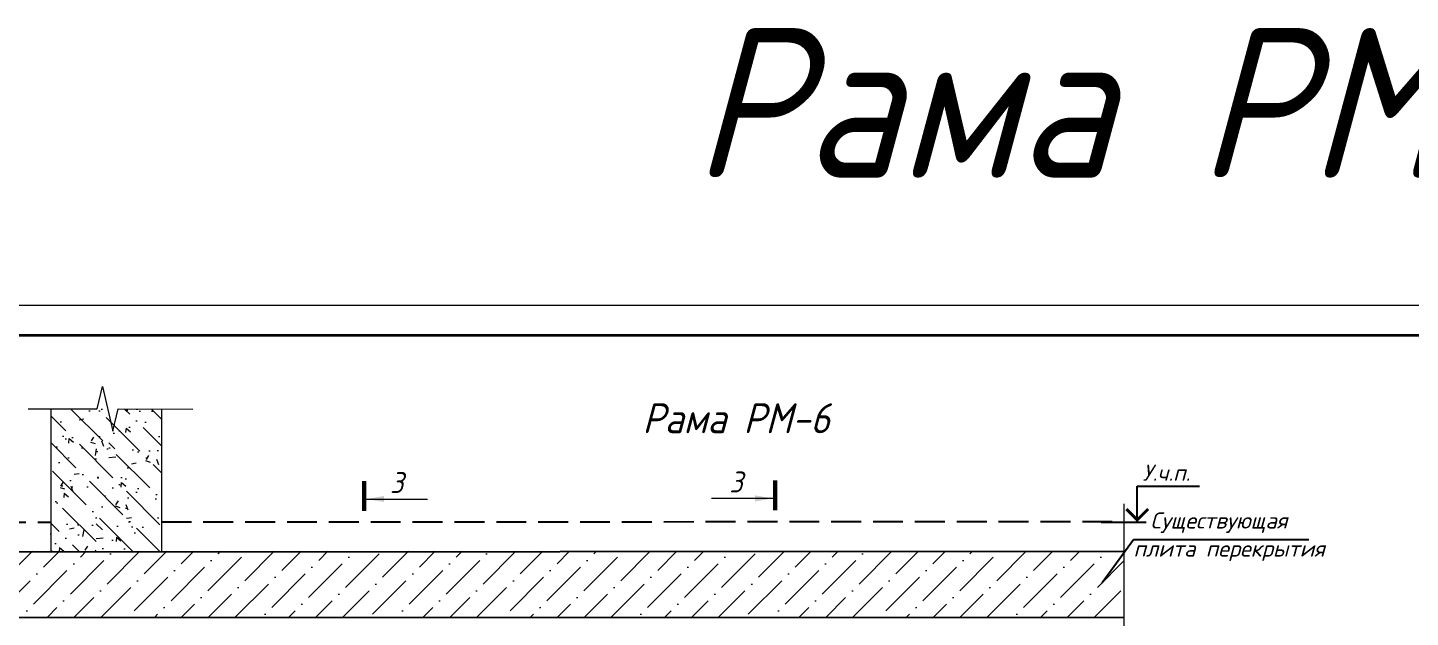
# Model space of a CAD drawing. Header units: millimetres. Extents: x 749182 to 2267578, y 70462 to 311449.
# Drawn here: x 2112590 to 2117215, y 186126 to 188099 of the extents above; entities that cross this region are included whole.
import ezdxf

# ---------------------------------------------------------------- set-up
doc = ezdxf.new("R2010")
doc.units = ezdxf.units.MM
doc.linetypes.add('GOST2.303 4', pattern=[7, 5, -2, 0])
for name, color, linetype, lineweight in [('1Стены', 252, 'Continuous', 25), ('монолит', 176, 'Continuous', 50), ('Размер', 7, 'Continuous', 13), ('штрих', 8, 'Continuous', 5), ('штриховка кирпич', 42, 'Continuous', 5)]:
    doc.layers.add(name, color=color, linetype=linetype, lineweight=lineweight)
doc.layers.add('Текст', color=7, linetype='Continuous')
doc.styles.add('GOST', font='', dxfattribs={"width": 0.8, "oblique": 10})
doc.styles.add('GOST 2.304_new', font='isocpeur.ttf', dxfattribs={"width": 0.9, "oblique": 15})
doc.styles.add('М2', font='isocpeui.ttf')
doc.styles.get('GOST').set_extended_font_data('GOST type A')

# ---------------------------------------------------------------- blocks, each defined once
blk = doc.blocks.new('*U726')
at = {"color": 44, "lineweight": 20, "ltscale": 10}
blk.add_line((841, 594), (0, 594), dxfattribs=at)
at = {"color": 137, "lineweight": 35, "ltscale": 10}
blk.add_line((836, 589), (20, 589), dxfattribs=at)
at = {"color": 44, "lineweight": 13, "style": 'GOST', "oblique": 10, "width": 0.8}
for tag in ['ФОРМАТВЕРТ', 'ФОРМАТГОРИЗ']:
    blk.add_attdef(tag, (789.98, 1.6), '', height=2, dxfattribs=at)

msp = doc.modelspace()

# ---------------------------------------------------------------- hatches: boundary and pattern name
at = {"layer": 'штрих', "ltscale": 100}
h = msp.add_hatch(dxfattribs=at)
h.set_pattern_fill('AR-CONC', color=256, angle=-90)
h.set_pattern_definition([(320, (-39753248.21, -1327619.55), (-15.93908554, -182.184669), [19.05, -209.55]), (265, (-39753248.21, -1327619.55), (191.0568452, 35.2434214), [15.24, -167.6405842]), (10.4514447, (-39753249.54, -1327634.73), (175.1177519, -146.9412471), [16.1900088, -178.0902446]), (316.1842, (-39753197.41, -1327619.55), (-42.0423279, -271.0790409), [28.575, -314.325]), (6.6355576, (-39753200.92, -1327642.14), (247.4261246, -237.404134), [24.2850231, -267.1356082]), (261.1841512, (-39753197.41, -1327619.55), (247.4261246, -237.404134), [22.859967, -251.459732]), (291, (-39753210.11, -1327644.95), (-102.2651982, -151.61439127), [19.05, -209.55]), (236, (-39753210.11, -1327644.95), (184.1879661, -61.80202835), [15.24, -167.64]), (341.451445, (-39753218.64, -1327657.59), (81.9227689, -213.4164193), [16.1900088, -178.0899376]), (307.5, (-39753248.214, -1327619.55), (84.55503887, -3.08860325), [0, -165.608, 0, -170.18, 0, -168.275]), (277.5, (-39753248.21, -1327619.55), (100.18057482, -66.81966251), [0, -97.028, 0, -161.798, 0, -64.135]), (237.5, (-39753248.214, -1327562.91), (-5.72874399, -135.59059517), [0, -63.5, 0, -198.12, 0, -262.89]), (227.5, (-39753248.21, -1327537.51), (25.42649103, -148.1291814), [0, -82.55, 0, -131.572, 0, -186.69])])
h.paths.add_polyline_path([(2113037.7756, 186345.2942), (2113037.7365, 186621.0196), (2113037.7365, 186629.7696), (2113037.7365, 186647.2696), (2113037.7365, 186656.0196), (2113037.7365, 186823.1922), (2112667.7365, 186823.1922), (2112667.7756, 186345.2942)])
h = msp.add_hatch(dxfattribs=at)
h.set_pattern_fill('ANSI36', color=256, scale=20, angle=-90)
h.set_pattern_definition([(315, (-39729932.16, -1335178.99), (123.47852166, -33.67596045), [158.75, -31.75, 0, -31.75])])
h.paths.add_polyline_path([(2113037.7756, 186345.2942), (2113037.7365, 186621.0196), (2113037.7365, 186629.7696), (2113037.7365, 186647.2696), (2113037.7365, 186656.0196), (2113037.7365, 186823.1922), (2112667.7365, 186823.1922), (2112667.7756, 186345.2942)])
at = {"layer": 'штрих', "ltscale": 15}
h = msp.add_hatch(dxfattribs=at)
h.set_pattern_fill('ANSI36', color=256, scale=20)
h.set_pattern_definition([(45, (-39730602.16, -1335511.62), (33.67596045, 123.47852166), [158.75, -31.75, 0, -31.75])])
h.paths.add_polyline_path([(2112340.1489, 186347.1856), (2112340.1489, 186127.1856), (2116256.4724, 186127.1856), (2116256.4724, 186347.1856)])

# ---------------------------------------------------------------- linework, layer by layer
at = {"linetype": 'Continuous', "ltscale": 20}
for p, q in [((2116301.3986, 186445.1806), (2116301.3986, 186565.1806)), ((2116301.3986, 186565.1806), (2116509.0461, 186565.1806)), ((2116180.6168, 186445.1806), (2116331.3986, 186445.1806))]:
    msp.add_line(p, q, dxfattribs=at)
at = {"ltscale": 100}
for p, q in [((2116183.5405, 186243.3881), (2116288.5708, 186386.7121)), ((2116288.5708, 186386.7121), (2116875.4699, 186386.7121))]:
    msp.add_line(p, q, dxfattribs=at)
at = {"color": 0, "linetype": 'Continuous', "ltscale": 20, "const_width": 10}
msp.add_lwpolyline([(2116264.9342, 186488.7161), (2116301.3986, 186452.2516), (2116337.8631, 186488.7161)], dxfattribs=at)
at = {"layer": '1Стены', "color": 0, "linetype": 'GOST2.303 4', "ltscale": 20}
for p, q in [((2112344.4469, 186445.1806), (2112667.7365, 186445.2188)), ((2113037.7365, 186445.3664), (2116256.4724, 186447.1856))]:
    msp.add_line(p, q, dxfattribs=at)
at = {"layer": 'монолит', "color": 0, "lineweight": 25, "ltscale": 100}
for p, q in [((2112340.1489, 186345.1806), (2116256.4724, 186347.1856)), ((2112340.1489, 186125.1806), (2116256.4724, 186127.1856))]:
    msp.add_line(p, q, dxfattribs=at)
at = {"layer": 'Размер', "ltscale": 100}
for p, q in [((2112667.7365, 186823.8181), (2112667.7365, 186345.2204)), ((2113037.7365, 186823.1922), (2113037.7365, 186345.368))]:
    msp.add_line(p, q, dxfattribs=at)
at = {"layer": 'Размер', "linetype": 'Continuous', "ltscale": 20}
for p, q in [((2113722.3799, 186522.1582), (2113928.0022, 186522.1582)), ((2115083.403, 186524.1633), (2114877.7807, 186524.1633))]:
    msp.add_line(p, q, dxfattribs=at)
at = {"layer": 'Размер', "color": 0, "linetype": 'Continuous', "ltscale": 20, "const_width": 14}
for points in [[(2113715.3799, 186582.1582), (2113715.3799, 186482.1582)], [(2115090.403, 186584.1633), (2115090.403, 186484.1633)]]:
    msp.add_lwpolyline(points, dxfattribs=at)
at = {"layer": 'Размер', "linetype": 'Continuous', "ltscale": 20}
for points in [[(2113722.3799, 186522.1582), (2113782.4699, 186532.2138), (2113782.4699, 186512.1026)], [(2115083.403, 186524.1633), (2115023.313, 186534.2189), (2115023.313, 186514.1077)]]:
    msp.add_solid(points, dxfattribs=at)
at = {"layer": 'штриховка кирпич', "linetype": 'Continuous', "ltscale": 20}
msp.add_lwpolyline([(2112591.4698, 186823.9088), (2112822.5915, 186823.6342), (2112840.198, 186898.6092), (2112874.9848, 186748.5596), (2112892.5914, 186823.5347), (2113142.9862, 186822.9439)], dxfattribs=at)
at = {"layer": 'штриховка кирпич', "color": 0, "linetype": 'Continuous', "ltscale": 15}
msp.add_lwpolyline([(2116256.4724, 186505.7066), (2116256.4724, 184905.9607), (2116312.7224, 184892.8357), (2116201.2909, 184866.5857), (2116256.4724, 184853.4607), (2116256.4724, 182899.1216)], dxfattribs=at)

# ---------------------------------------------------------------- block references
at = {"xscale": 20, "yscale": 20, "zscale": 20}
msp.add_blockref('*U726', (2110644.9012, 175288.9196), dxfattribs=at)

# ---------------------------------------------------------------- texts
at = {"layer": 'Размер', "linetype": 'Continuous', "ltscale": 20, "style": 'GOST 2.304_new', "oblique": 15, "width": 0.9}
for p in [(2113802.3799, 186542.1582), (2114937.1152, 186544.1633)]:
    msp.add_text('3', height=70, dxfattribs=at).set_placement(p)
at = {"layer": 'Текст', "ltscale": 20, "style": 'М2'}
for s, p in [('У.ч.п.', (2116319.3986, 186583.1806)), ('Существующая', (2116345.0683, 186423.398)), ('плита перекрытия', (2116288.5708, 186329.398))]:
    msp.add_text(s, height=54, dxfattribs=at).set_placement(p)
at = {"layer": 'Текст', "lineweight": 30, "ltscale": 20, "attachment_point": 1, "style": 'GOST 2.304_new'}
for s, width, insert, char_height in [('\\pi908.28;Рама РМ-4', 5099.508187, (2113905.7303, 188097.2684), 500), ('\\pi815.04473;Рама РМ-6', 2286.67929, (2113831.1077, 186842.2819), 100)]:
    msp.add_mtext_dynamic_manual_height_columns(s, width=width, gutter_width=125, heights=[0], dxfattribs=dict(at, insert=insert, char_height=char_height))

doc.saveas('drawing.dxf')
